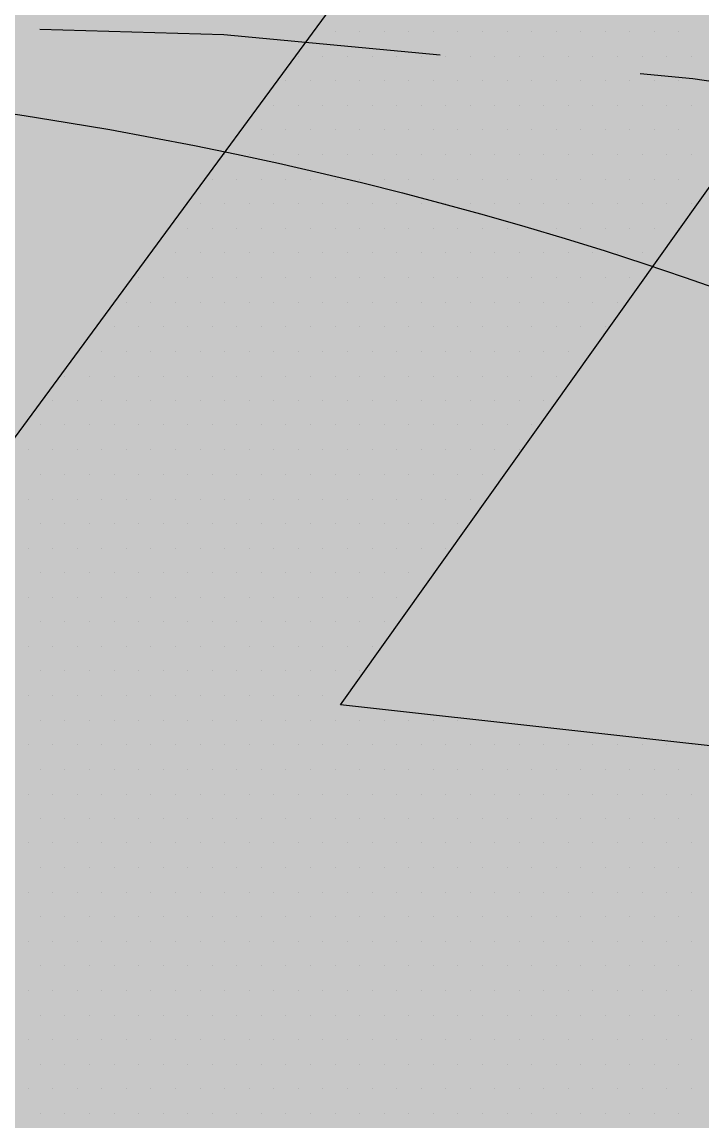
# Paper-space layout 'Layout1' of a CAD drawing. Extents: x -43 to 2298, y -18 to 768.
# Drawn here: x 144.997 to 146.521, y 267.128 to 269.588 of the extents above; entities that cross this region are included whole.
import ezdxf

# ---------------------------------------------------------------- set-up
doc = ezdxf.new("R2010")
doc.units = 0
doc.header["$LTSCALE"] = 2
doc.linetypes.add('CACHEX2', pattern=[0.75, 0.5, -0.25])
doc.layers.add('CARTOUCHE', color=7, linetype='Continuous')
doc.layers.add('LOGO', color=7, linetype='Continuous')

# ---------------------------------------------------------------- blocks, each defined once
blk = doc.blocks.new('A$C715108E3')
at = {"layer": 'LOGO', "color": 131}
for p, q in [((-0.5622, -0.7635), (-0.5622, -0.7635)), ((-0.4796, -0.7635), (-0.4796, -0.7635)), ((-0.3883, -0.7635), (-0.3883, -0.7635)), ((-0.2963, -0.7635), (-0.2963, -0.7635)), ((-0.2043, -0.7635), (-0.2043, -0.7635)), ((-0.1124, -0.7635), (-0.1124, -0.7635)), ((-0.021, -0.7635), (-0.021, -0.7635)), ((0.0708, -0.7635), (0.0708, -0.7635)), ((0.1627, -0.7635), (0.1627, -0.7635)), ((0.2541, -0.7635), (0.2541, -0.7635)), ((0.346, -0.7635), (0.346, -0.7635)), ((0.438, -0.7635), (0.438, -0.7635)), ((0.5293, -0.7635), (0.5293, -0.7635)), ((0.6213, -0.7635), (0.6213, -0.7635)), ((0.7131, -0.7635), (0.7131, -0.7635)), ((0.8044, -0.7635), (0.8044, -0.7635)), ((-0.6293, -0.855), (-0.6293, -0.855)), ((-0.6172, -0.855), (-0.6172, -0.855)), ((-0.5255, -0.855), (-0.5255, -0.855)), ((-0.4339, -0.855), (-0.4339, -0.855)), ((-0.3418, -0.855), (-0.3418, -0.855)), ((-0.2508, -0.855), (-0.2508, -0.855)), ((-0.1587, -0.855), (-0.1587, -0.855)), ((-0.0667, -0.855), (-0.0667, -0.855)), ((0.0251, -0.855), (0.0251, -0.855)), ((0.1166, -0.855), (0.1166, -0.855)), ((0.2084, -0.855), (0.2084, -0.855)), ((0.3002, -0.855), (0.3002, -0.855)), ((0.3915, -0.855), (0.3915, -0.855)), ((0.4835, -0.855), (0.4835, -0.855)), ((0.5755, -0.855), (0.5755, -0.855)), ((0.6668, -0.855), (0.6668, -0.855)), ((0.7588, -0.855), (0.7588, -0.855)), ((0.8509, -0.855), (0.8509, -0.855)), ((-0.697, -0.9472), (-0.697, -0.9472)), ((-0.6634, -0.9472), (-0.6634, -0.9472)), ((-0.5712, -0.9472), (-0.5712, -0.9472)), ((-0.4796, -0.9472), (-0.4796, -0.9472)), ((-0.3883, -0.9472), (-0.3883, -0.9472)), ((-0.2963, -0.9472), (-0.2963, -0.9472)), ((-0.2043, -0.9472), (-0.2043, -0.9472)), ((-0.1124, -0.9472), (-0.1124, -0.9472)), ((-0.021, -0.9472), (-0.021, -0.9472)), ((0.0708, -0.9472), (0.0708, -0.9472)), ((0.1627, -0.9472), (0.1627, -0.9472)), ((0.2541, -0.9472), (0.2541, -0.9472)), ((0.346, -0.9472), (0.346, -0.9472)), ((0.438, -0.9472), (0.438, -0.9472)), ((0.5293, -0.9472), (0.5293, -0.9472)), ((0.6213, -0.9472), (0.6213, -0.9472)), ((0.7131, -0.9472), (0.7131, -0.9472)), ((0.8044, -0.9472), (0.8044, -0.9472)), ((-0.765, -1.0386), (-0.765, -1.0386)), ((-0.7088, -1.0386), (-0.7088, -1.0386)), ((-0.6172, -1.0386), (-0.6172, -1.0386)), ((-0.5255, -1.0386), (-0.5255, -1.0386)), ((-0.4339, -1.0386), (-0.4339, -1.0386)), ((-0.3418, -1.0386), (-0.3418, -1.0386)), ((-0.2508, -1.0386), (-0.2508, -1.0386)), ((-0.1587, -1.0386), (-0.1587, -1.0386)), ((-0.0667, -1.0386), (-0.0667, -1.0386)), ((0.0251, -1.0386), (0.0251, -1.0386)), ((0.1166, -1.0386), (0.1166, -1.0386)), ((0.2084, -1.0386), (0.2084, -1.0386)), ((0.3002, -1.0386), (0.3002, -1.0386)), ((0.3915, -1.0386), (0.3915, -1.0386)), ((0.4835, -1.0386), (0.4835, -1.0386)), ((0.5755, -1.0386), (0.5755, -1.0386)), ((0.6668, -1.0386), (0.6668, -1.0386)), ((0.7588, -1.0386), (0.7588, -1.0386)), ((0.8509, -1.0386), (0.8509, -1.0386)), ((-0.8323, -1.1301), (-0.8323, -1.1301)), ((-0.7549, -1.1301), (-0.7549, -1.1301)), ((-0.6634, -1.1301), (-0.6634, -1.1301)), ((-0.5712, -1.1301), (-0.5712, -1.1301)), ((-0.4796, -1.1301), (-0.4796, -1.1301)), ((-0.3883, -1.1301), (-0.3883, -1.1301)), ((-0.2963, -1.1301), (-0.2963, -1.1301)), ((-0.2043, -1.1301), (-0.2043, -1.1301)), ((-0.1124, -1.1301), (-0.1124, -1.1301)), ((-0.021, -1.1301), (-0.021, -1.1301)), ((0.0708, -1.1301), (0.0708, -1.1301)), ((0.1627, -1.1301), (0.1627, -1.1301)), ((0.2541, -1.1301), (0.2541, -1.1301)), ((0.346, -1.1301), (0.346, -1.1301)), ((0.438, -1.1301), (0.438, -1.1301)), ((0.5293, -1.1301), (0.5293, -1.1301)), ((0.6213, -1.1301), (0.6213, -1.1301)), ((0.7131, -1.1301), (0.7131, -1.1301)), ((0.8044, -1.1301), (0.8044, -1.1301)), ((-0.9, -1.2223), (-0.9, -1.2223)), ((-0.8921, -1.2223), (-0.8921, -1.2223)), ((-0.8008, -1.2223), (-0.8008, -1.2223)), ((-0.7088, -1.2223), (-0.7088, -1.2223)), ((-0.6172, -1.2223), (-0.6172, -1.2223)), ((-0.5255, -1.2223), (-0.5255, -1.2223)), ((-0.4339, -1.2223), (-0.4339, -1.2223)), ((-0.3418, -1.2223), (-0.3418, -1.2223)), ((-0.2508, -1.2223), (-0.2508, -1.2223)), ((-0.1587, -1.2223), (-0.1587, -1.2223)), ((-0.0667, -1.2223), (-0.0667, -1.2223)), ((0.0251, -1.2223), (0.0251, -1.2223)), ((0.1166, -1.2223), (0.1166, -1.2223)), ((0.2084, -1.2223), (0.2084, -1.2223)), ((0.3002, -1.2223), (0.3002, -1.2223)), ((0.3915, -1.2223), (0.3915, -1.2223)), ((0.4835, -1.2223), (0.4835, -1.2223)), ((0.5755, -1.2223), (0.5755, -1.2223)), ((0.6668, -1.2223), (0.6668, -1.2223)), ((0.7588, -1.2223), (0.7588, -1.2223)), ((0.8509, -1.2223), (0.8509, -1.2223)), ((-0.9672, -1.3138), (-0.9672, -1.3138)), ((-0.9386, -1.3138), (-0.9386, -1.3138)), ((-0.8465, -1.3138), (-0.8465, -1.3138)), ((-0.7549, -1.3138), (-0.7549, -1.3138)), ((-0.6634, -1.3138), (-0.6634, -1.3138)), ((-0.5712, -1.3138), (-0.5712, -1.3138)), ((-0.4796, -1.3138), (-0.4796, -1.3138)), ((-0.3883, -1.3138), (-0.3883, -1.3138)), ((-0.2963, -1.3138), (-0.2963, -1.3138)), ((-0.2043, -1.3138), (-0.2043, -1.3138)), ((-0.1124, -1.3138), (-0.1124, -1.3138)), ((-0.021, -1.3138), (-0.021, -1.3138)), ((0.0708, -1.3138), (0.0708, -1.3138)), ((0.1627, -1.3138), (0.1627, -1.3138)), ((0.2541, -1.3138), (0.2541, -1.3138)), ((0.346, -1.3138), (0.346, -1.3138)), ((0.438, -1.3138), (0.438, -1.3138)), ((0.5293, -1.3138), (0.5293, -1.3138)), ((0.6213, -1.3138), (0.6213, -1.3138)), ((0.7131, -1.3138), (0.7131, -1.3138)), ((0.8044, -1.3138), (0.8044, -1.3138)), ((-1.0353, -1.4052), (-1.0353, -1.4052)), ((-0.9841, -1.4052), (-0.9841, -1.4052)), ((-0.8921, -1.4052), (-0.8921, -1.4052)), ((-0.8008, -1.4052), (-0.8008, -1.4052)), ((-0.7088, -1.4052), (-0.7088, -1.4052)), ((-0.6172, -1.4052), (-0.6172, -1.4052)), ((-0.5255, -1.4052), (-0.5255, -1.4052)), ((-0.4339, -1.4052), (-0.4339, -1.4052)), ((-0.3418, -1.4052), (-0.3418, -1.4052)), ((-0.2508, -1.4052), (-0.2508, -1.4052)), ((-0.1587, -1.4052), (-0.1587, -1.4052)), ((-0.0667, -1.4052), (-0.0667, -1.4052)), ((0.0251, -1.4052), (0.0251, -1.4052)), ((0.1166, -1.4052), (0.1166, -1.4052)), ((0.2084, -1.4052), (0.2084, -1.4052)), ((0.3002, -1.4052), (0.3002, -1.4052)), ((0.3915, -1.4052), (0.3915, -1.4052)), ((0.4835, -1.4052), (0.4835, -1.4052)), ((0.5755, -1.4052), (0.5755, -1.4052)), ((0.6668, -1.4052), (0.6668, -1.4052)), ((0.7588, -1.4052), (0.7588, -1.4052)), ((0.8509, -1.4052), (0.8509, -1.4052)), ((-1.1027, -1.4974), (-1.1027, -1.4974)), ((-1.0296, -1.4974), (-1.0296, -1.4974)), ((-0.9386, -1.4974), (-0.9386, -1.4974)), ((-0.8465, -1.4974), (-0.8465, -1.4974)), ((-0.7549, -1.4974), (-0.7549, -1.4974)), ((-0.6634, -1.4974), (-0.6634, -1.4974)), ((-0.5712, -1.4974), (-0.5712, -1.4974)), ((-0.4796, -1.4974), (-0.4796, -1.4974)), ((-0.3883, -1.4974), (-0.3883, -1.4974)), ((-0.2963, -1.4974), (-0.2963, -1.4974)), ((-0.2043, -1.4974), (-0.2043, -1.4974)), ((-0.1124, -1.4974), (-0.1124, -1.4974)), ((-0.021, -1.4974), (-0.021, -1.4974)), ((0.0708, -1.4974), (0.0708, -1.4974)), ((0.1627, -1.4974), (0.1627, -1.4974)), ((0.2541, -1.4974), (0.2541, -1.4974)), ((0.346, -1.4974), (0.346, -1.4974)), ((0.438, -1.4974), (0.438, -1.4974)), ((0.5293, -1.4974), (0.5293, -1.4974)), ((0.6213, -1.4974), (0.6213, -1.4974)), ((0.7131, -1.4974), (0.7131, -1.4974)), ((0.8044, -1.4974), (0.8044, -1.4974)), ((-1.1702, -1.5889), (-1.1702, -1.5889)), ((-1.1674, -1.5889), (-1.1674, -1.5889)), ((-1.0761, -1.5889), (-1.0761, -1.5889)), ((-0.9841, -1.5889), (-0.9841, -1.5889)), ((-0.8921, -1.5889), (-0.8921, -1.5889)), ((-0.8008, -1.5889), (-0.8008, -1.5889)), ((-0.7088, -1.5889), (-0.7088, -1.5889)), ((-0.6172, -1.5889), (-0.6172, -1.5889)), ((-0.5255, -1.5889), (-0.5255, -1.5889)), ((-0.4339, -1.5889), (-0.4339, -1.5889)), ((-0.3418, -1.5889), (-0.3418, -1.5889)), ((-0.2508, -1.5889), (-0.2508, -1.5889)), ((-0.1587, -1.5889), (-0.1587, -1.5889)), ((-0.0667, -1.5889), (-0.0667, -1.5889)), ((0.0251, -1.5889), (0.0251, -1.5889)), ((0.1166, -1.5889), (0.1166, -1.5889)), ((0.2084, -1.5889), (0.2084, -1.5889)), ((0.3002, -1.5889), (0.3002, -1.5889)), ((0.3915, -1.5889), (0.3915, -1.5889)), ((0.4835, -1.5889), (0.4835, -1.5889)), ((0.5755, -1.5889), (0.5755, -1.5889)), ((0.6668, -1.5889), (0.6668, -1.5889)), ((-1.2377, -1.6803), (-1.2377, -1.6803)), ((-1.2137, -1.6803), (-1.2137, -1.6803)), ((-1.1217, -1.6803), (-1.1217, -1.6803)), ((-1.0296, -1.6803), (-1.0296, -1.6803)), ((-0.9386, -1.6803), (-0.9386, -1.6803)), ((-0.8465, -1.6803), (-0.8465, -1.6803)), ((-0.7549, -1.6803), (-0.7549, -1.6803)), ((-0.6634, -1.6803), (-0.6634, -1.6803)), ((-0.5712, -1.6803), (-0.5712, -1.6803)), ((-0.4796, -1.6803), (-0.4796, -1.6803)), ((-0.3883, -1.6803), (-0.3883, -1.6803)), ((-0.2963, -1.6803), (-0.2963, -1.6803)), ((-0.2043, -1.6803), (-0.2043, -1.6803)), ((-0.1124, -1.6803), (-0.1124, -1.6803)), ((-0.021, -1.6803), (-0.021, -1.6803)), ((0.0708, -1.6803), (0.0708, -1.6803)), ((0.1627, -1.6803), (0.1627, -1.6803)), ((0.2541, -1.6803), (0.2541, -1.6803)), ((0.346, -1.6803), (0.346, -1.6803)), ((0.438, -1.6803), (0.438, -1.6803)), ((0.5293, -1.6803), (0.5293, -1.6803)), ((0.6213, -1.6803), (0.6213, -1.6803)), ((-1.3055, -1.7729), (-1.3055, -1.7729)), ((-1.2594, -1.7729), (-1.2594, -1.7729)), ((-1.1674, -1.7729), (-1.1674, -1.7729)), ((-1.0761, -1.7729), (-1.0761, -1.7729)), ((-0.9841, -1.7729), (-0.9841, -1.7729)), ((-0.8921, -1.7729), (-0.8921, -1.7729)), ((-0.8008, -1.7729), (-0.8008, -1.7729)), ((-0.7088, -1.7729), (-0.7088, -1.7729)), ((-0.6172, -1.7729), (-0.6172, -1.7729)), ((-0.5255, -1.7729), (-0.5255, -1.7729)), ((-0.4339, -1.7729), (-0.4339, -1.7729)), ((-0.3418, -1.7729), (-0.3418, -1.7729)), ((-0.2508, -1.7729), (-0.2508, -1.7729)), ((-0.1587, -1.7729), (-0.1587, -1.7729)), ((-0.0667, -1.7729), (-0.0667, -1.7729)), ((0.0251, -1.7729), (0.0251, -1.7729)), ((0.1166, -1.7729), (0.1166, -1.7729)), ((0.2084, -1.7729), (0.2084, -1.7729)), ((0.3002, -1.7729), (0.3002, -1.7729)), ((0.3915, -1.7729), (0.3915, -1.7729)), ((0.4835, -1.7729), (0.4835, -1.7729)), ((0.5755, -1.7729), (0.5755, -1.7729)), ((-1.373, -1.864), (-1.373, -1.864)), ((-1.305, -1.864), (-1.305, -1.864)), ((-1.2137, -1.864), (-1.2137, -1.864)), ((-1.1217, -1.864), (-1.1217, -1.864)), ((-1.0296, -1.864), (-1.0296, -1.864)), ((-0.9386, -1.864), (-0.9386, -1.864)), ((-0.8465, -1.864), (-0.8465, -1.864)), ((-0.7549, -1.864), (-0.7549, -1.864)), ((-0.6634, -1.864), (-0.6634, -1.864)), ((-0.5712, -1.864), (-0.5712, -1.864)), ((-0.4796, -1.864), (-0.4796, -1.864)), ((-0.3883, -1.864), (-0.3883, -1.864)), ((-0.2963, -1.864), (-0.2963, -1.864)), ((-0.2043, -1.864), (-0.2043, -1.864)), ((-0.1124, -1.864), (-0.1124, -1.864)), ((-0.021, -1.864), (-0.021, -1.864)), ((0.0708, -1.864), (0.0708, -1.864)), ((0.1627, -1.864), (0.1627, -1.864)), ((0.2541, -1.864), (0.2541, -1.864)), ((0.346, -1.864), (0.346, -1.864)), ((0.438, -1.864), (0.438, -1.864)), ((0.5293, -1.864), (0.5293, -1.864)), ((-1.4405, -1.9557), (-1.4405, -1.9557)), ((-1.3512, -1.9557), (-1.3512, -1.9557)), ((-1.2594, -1.9557), (-1.2594, -1.9557)), ((-1.1674, -1.9557), (-1.1674, -1.9557)), ((-1.0761, -1.9557), (-1.0761, -1.9557)), ((-0.9841, -1.9557), (-0.9841, -1.9557)), ((-0.8921, -1.9557), (-0.8921, -1.9557)), ((-0.8008, -1.9557), (-0.8008, -1.9557)), ((-0.7088, -1.9557), (-0.7088, -1.9557)), ((-0.6172, -1.9557), (-0.6172, -1.9557)), ((-0.5255, -1.9557), (-0.5255, -1.9557)), ((-0.4339, -1.9557), (-0.4339, -1.9557)), ((-0.3418, -1.9557), (-0.3418, -1.9557)), ((-0.2508, -1.9557), (-0.2508, -1.9557)), ((-0.1587, -1.9557), (-0.1587, -1.9557)), ((-0.0667, -1.9557), (-0.0667, -1.9557)), ((0.0251, -1.9557), (0.0251, -1.9557)), ((0.1166, -1.9557), (0.1166, -1.9557)), ((0.2084, -1.9557), (0.2084, -1.9557)), ((0.3002, -1.9557), (0.3002, -1.9557)), ((0.3915, -1.9557), (0.3915, -1.9557)), ((-1.5083, -2.0481), (-1.5083, -2.0481)), ((-1.4888, -2.0481), (-1.4888, -2.0481)), ((-1.397, -2.0481), (-1.397, -2.0481)), ((-1.305, -2.0481), (-1.305, -2.0481)), ((-1.2137, -2.0481), (-1.2137, -2.0481)), ((-1.1217, -2.0481), (-1.1217, -2.0481)), ((-1.0296, -2.0481), (-1.0296, -2.0481)), ((-0.9386, -2.0481), (-0.9386, -2.0481)), ((-0.8465, -2.0481), (-0.8465, -2.0481)), ((-0.7549, -2.0481), (-0.7549, -2.0481)), ((-0.6634, -2.0481), (-0.6634, -2.0481)), ((-0.5712, -2.0481), (-0.5712, -2.0481)), ((-0.4796, -2.0481), (-0.4796, -2.0481)), ((-0.3883, -2.0481), (-0.3883, -2.0481)), ((-0.2963, -2.0481), (-0.2963, -2.0481)), ((-0.2043, -2.0481), (-0.2043, -2.0481)), ((-0.1124, -2.0481), (-0.1124, -2.0481)), ((-0.021, -2.0481), (-0.021, -2.0481)), ((0.0708, -2.0481), (0.0708, -2.0481)), ((0.1627, -2.0481), (0.1627, -2.0481)), ((0.2541, -2.0481), (0.2541, -2.0481)), ((0.346, -2.0481), (0.346, -2.0481)), ((-1.576, -2.1393), (-1.576, -2.1393)), ((-1.5345, -2.1393), (-1.5345, -2.1393)), ((-1.4427, -2.1393), (-1.4427, -2.1393)), ((-1.3512, -2.1393), (-1.3512, -2.1393)), ((-1.2594, -2.1393), (-1.2594, -2.1393)), ((-1.1674, -2.1393), (-1.1674, -2.1393)), ((-1.0761, -2.1393), (-1.0761, -2.1393)), ((-0.9841, -2.1393), (-0.9841, -2.1393)), ((-0.8921, -2.1393), (-0.8921, -2.1393)), ((-0.8008, -2.1393), (-0.8008, -2.1393)), ((-0.7088, -2.1393), (-0.7088, -2.1393)), ((-0.6172, -2.1393), (-0.6172, -2.1393)), ((-0.5255, -2.1393), (-0.5255, -2.1393)), ((-0.4339, -2.1393), (-0.4339, -2.1393)), ((-0.3418, -2.1393), (-0.3418, -2.1393)), ((-0.2508, -2.1393), (-0.2508, -2.1393)), ((-0.1587, -2.1393), (-0.1587, -2.1393)), ((-0.0667, -2.1393), (-0.0667, -2.1393)), ((0.0251, -2.1393), (0.0251, -2.1393)), ((0.1166, -2.1393), (0.1166, -2.1393)), ((0.2084, -2.1393), (0.2084, -2.1393)), ((0.3002, -2.1393), (0.3002, -2.1393)), ((-1.6432, -2.2308), (-1.6432, -2.2308)), ((-1.5806, -2.2308), (-1.5806, -2.2308)), ((-1.4888, -2.2308), (-1.4888, -2.2308)), ((-1.397, -2.2308), (-1.397, -2.2308)), ((-1.305, -2.2308), (-1.305, -2.2308)), ((-1.2137, -2.2308), (-1.2137, -2.2308)), ((-1.1217, -2.2308), (-1.1217, -2.2308)), ((-1.0296, -2.2308), (-1.0296, -2.2308)), ((-0.9386, -2.2308), (-0.9386, -2.2308)), ((-0.8465, -2.2308), (-0.8465, -2.2308)), ((-0.7549, -2.2308), (-0.7549, -2.2308)), ((-0.6634, -2.2308), (-0.6634, -2.2308)), ((-0.5712, -2.2308), (-0.5712, -2.2308)), ((-0.4796, -2.2308), (-0.4796, -2.2308)), ((-0.3883, -2.2308), (-0.3883, -2.2308)), ((-0.2963, -2.2308), (-0.2963, -2.2308)), ((-0.2043, -2.2308), (-0.2043, -2.2308)), ((-0.1124, -2.2308), (-0.1124, -2.2308)), ((-0.021, -2.2308), (-0.021, -2.2308)), ((0.0708, -2.2308), (0.0708, -2.2308)), ((0.1627, -2.2308), (0.1627, -2.2308)), ((0.2541, -2.2308), (0.2541, -2.2308)), ((-1.6264, -2.3232), (-1.6264, -2.3232)), ((-1.5345, -2.3232), (-1.5345, -2.3232)), ((-1.4427, -2.3232), (-1.4427, -2.3232)), ((-1.3512, -2.3232), (-1.3512, -2.3232)), ((-1.2594, -2.3232), (-1.2594, -2.3232)), ((-1.1674, -2.3232), (-1.1674, -2.3232)), ((-1.0761, -2.3232), (-1.0761, -2.3232)), ((-0.9841, -2.3232), (-0.9841, -2.3232)), ((-0.8921, -2.3232), (-0.8921, -2.3232)), ((-0.8008, -2.3232), (-0.8008, -2.3232)), ((-0.7088, -2.3232), (-0.7088, -2.3232)), ((-0.6172, -2.3232), (-0.6172, -2.3232)), ((-0.5255, -2.3232), (-0.5255, -2.3232)), ((-0.4339, -2.3232), (-0.4339, -2.3232)), ((-0.3418, -2.3232), (-0.3418, -2.3232)), ((-0.2508, -2.3232), (-0.2508, -2.3232)), ((-0.1587, -2.3232), (-0.1587, -2.3232)), ((-0.0667, -2.3232), (-0.0667, -2.3232)), ((0.0251, -2.3232), (0.0251, -2.3232)), ((0.1166, -2.3232), (0.1166, -2.3232)), ((0.2084, -2.3232), (0.2084, -2.3232)), ((-1.5806, -2.4144), (-1.5806, -2.4144)), ((-1.4888, -2.4144), (-1.4888, -2.4144)), ((-1.397, -2.4144), (-1.397, -2.4144)), ((-1.305, -2.4144), (-1.305, -2.4144)), ((-1.2137, -2.4144), (-1.2137, -2.4144)), ((-1.1217, -2.4144), (-1.1217, -2.4144)), ((-1.0296, -2.4144), (-1.0296, -2.4144)), ((-0.9386, -2.4144), (-0.9386, -2.4144)), ((-0.8465, -2.4144), (-0.8465, -2.4144)), ((-0.7549, -2.4144), (-0.7549, -2.4144)), ((-0.6634, -2.4144), (-0.6634, -2.4144)), ((-0.5712, -2.4144), (-0.5712, -2.4144)), ((-0.4796, -2.4144), (-0.4796, -2.4144)), ((-0.3883, -2.4144), (-0.3883, -2.4144)), ((-0.2963, -2.4144), (-0.2963, -2.4144)), ((-0.2043, -2.4144), (-0.2043, -2.4144)), ((-0.1124, -2.4144), (-0.1124, -2.4144)), ((-0.021, -2.4144), (-0.021, -2.4144)), ((0.0708, -2.4144), (0.0708, -2.4144)), ((-1.6264, -2.507), (-1.6264, -2.507)), ((-1.5345, -2.507), (-1.5345, -2.507)), ((-1.4427, -2.507), (-1.4427, -2.507)), ((-1.3512, -2.507), (-1.3512, -2.507)), ((-1.2594, -2.507), (-1.2594, -2.507)), ((-1.1674, -2.507), (-1.1674, -2.507)), ((-1.0761, -2.507), (-1.0761, -2.507)), ((-0.9841, -2.507), (-0.9841, -2.507)), ((-0.8921, -2.507), (-0.8921, -2.507)), ((-0.8008, -2.507), (-0.8008, -2.507)), ((-0.7088, -2.507), (-0.7088, -2.507)), ((-0.6172, -2.507), (-0.6172, -2.507)), ((-0.5255, -2.507), (-0.5255, -2.507)), ((-0.4339, -2.507), (-0.4339, -2.507)), ((-0.3418, -2.507), (-0.3418, -2.507)), ((-0.2508, -2.507), (-0.2508, -2.507)), ((-0.1587, -2.507), (-0.1587, -2.507)), ((-0.0667, -2.507), (-0.0667, -2.507)), ((0.0251, -2.507), (0.0251, -2.507)), ((-1.5806, -2.5983), (-1.5806, -2.5983)), ((-1.4888, -2.5983), (-1.4888, -2.5983)), ((-1.397, -2.5983), (-1.397, -2.5983)), ((-1.305, -2.5983), (-1.305, -2.5983)), ((-1.2137, -2.5983), (-1.2137, -2.5983)), ((-1.1217, -2.5983), (-1.1217, -2.5983)), ((-1.0296, -2.5983), (-1.0296, -2.5983)), ((-0.9386, -2.5983), (-0.9386, -2.5983)), ((-0.8465, -2.5983), (-0.8465, -2.5983)), ((-0.7549, -2.5983), (-0.7549, -2.5983)), ((-0.6634, -2.5983), (-0.6634, -2.5983)), ((-0.5712, -2.5983), (-0.5712, -2.5983)), ((-0.4796, -2.5983), (-0.4796, -2.5983)), ((-0.3883, -2.5983), (-0.3883, -2.5983)), ((-0.2963, -2.5983), (-0.2963, -2.5983)), ((-0.2043, -2.5983), (-0.2043, -2.5983)), ((-0.1124, -2.5983), (-0.1124, -2.5983)), ((-0.021, -2.5983), (-0.021, -2.5983)), ((-1.6264, -2.6898), (-1.6264, -2.6898)), ((-1.5345, -2.6898), (-1.5345, -2.6898)), ((-1.4427, -2.6898), (-1.4427, -2.6898)), ((-1.3512, -2.6898), (-1.3512, -2.6898)), ((-1.2594, -2.6898), (-1.2594, -2.6898)), ((-1.1674, -2.6898), (-1.1674, -2.6898)), ((-1.0761, -2.6898), (-1.0761, -2.6898)), ((-0.9841, -2.6898), (-0.9841, -2.6898)), ((-0.8921, -2.6898), (-0.8921, -2.6898)), ((-0.8008, -2.6898), (-0.8008, -2.6898)), ((-0.7088, -2.6898), (-0.7088, -2.6898)), ((-0.6172, -2.6898), (-0.6172, -2.6898)), ((-0.5255, -2.6898), (-0.5255, -2.6898)), ((-0.4339, -2.6898), (-0.4339, -2.6898)), ((-0.3418, -2.6898), (-0.3418, -2.6898)), ((-0.2508, -2.6898), (-0.2508, -2.6898)), ((-0.1587, -2.6898), (-0.1587, -2.6898)), ((-0.0667, -2.6898), (-0.0667, -2.6898)), ((-1.5806, -2.782), (-1.5806, -2.782)), ((-1.4888, -2.782), (-1.4888, -2.782)), ((-1.397, -2.782), (-1.397, -2.782)), ((-1.305, -2.782), (-1.305, -2.782)), ((-1.2137, -2.782), (-1.2137, -2.782)), ((-1.1217, -2.782), (-1.1217, -2.782)), ((-1.0296, -2.782), (-1.0296, -2.782)), ((-0.9386, -2.782), (-0.9386, -2.782)), ((-0.8465, -2.782), (-0.8465, -2.782)), ((-0.7549, -2.782), (-0.7549, -2.782)), ((-0.6634, -2.782), (-0.6634, -2.782)), ((-0.5712, -2.782), (-0.5712, -2.782)), ((-0.4796, -2.782), (-0.4796, -2.782)), ((-0.3883, -2.782), (-0.3883, -2.782)), ((-0.2963, -2.782), (-0.2963, -2.782)), ((-0.2043, -2.782), (-0.2043, -2.782)), ((-0.1124, -2.782), (-0.1124, -2.782)), ((-1.6264, -2.8734), (-1.6264, -2.8734)), ((-1.5345, -2.8734), (-1.5345, -2.8734)), ((-1.4427, -2.8734), (-1.4427, -2.8734)), ((-1.3512, -2.8734), (-1.3512, -2.8734)), ((-1.2594, -2.8734), (-1.2594, -2.8734)), ((-1.1674, -2.8734), (-1.1674, -2.8734)), ((-1.0761, -2.8734), (-1.0761, -2.8734)), ((-0.9841, -2.8734), (-0.9841, -2.8734)), ((-0.8921, -2.8734), (-0.8921, -2.8734)), ((-0.8008, -2.8734), (-0.8008, -2.8734)), ((-0.7088, -2.8734), (-0.7088, -2.8734)), ((-0.6172, -2.8734), (-0.6172, -2.8734)), ((-0.5255, -2.8734), (-0.5255, -2.8734)), ((-0.4339, -2.8734), (-0.4339, -2.8734)), ((-0.3418, -2.8734), (-0.3418, -2.8734)), ((-0.2508, -2.8734), (-0.2508, -2.8734)), ((-1.5806, -2.9649), (-1.5806, -2.9649)), ((-1.4888, -2.9649), (-1.4888, -2.9649)), ((-1.397, -2.9649), (-1.397, -2.9649)), ((-1.305, -2.9649), (-1.305, -2.9649)), ((-1.2137, -2.9649), (-1.2137, -2.9649)), ((-1.1217, -2.9649), (-1.1217, -2.9649)), ((-1.0296, -2.9649), (-1.0296, -2.9649)), ((-0.9386, -2.9649), (-0.9386, -2.9649)), ((-0.8465, -2.9649), (-0.8465, -2.9649)), ((-0.7549, -2.9649), (-0.7549, -2.9649)), ((-0.6634, -2.9649), (-0.6634, -2.9649)), ((-0.5712, -2.9649), (-0.5712, -2.9649)), ((-0.4796, -2.9649), (-0.4796, -2.9649)), ((-0.3883, -2.9649), (-0.3883, -2.9649)), ((-0.2963, -2.9649), (-0.2963, -2.9649)), ((-1.6264, -3.0571), (-1.6264, -3.0571)), ((-1.5345, -3.0571), (-1.5345, -3.0571)), ((-1.4427, -3.0571), (-1.4427, -3.0571)), ((-1.3512, -3.0571), (-1.3512, -3.0571)), ((-1.2594, -3.0571), (-1.2594, -3.0571)), ((-1.1674, -3.0571), (-1.1674, -3.0571)), ((-1.0761, -3.0571), (-1.0761, -3.0571)), ((-0.9841, -3.0571), (-0.9841, -3.0571)), ((-0.8921, -3.0571), (-0.8921, -3.0571)), ((-0.8008, -3.0571), (-0.8008, -3.0571)), ((-0.7088, -3.0571), (-0.7088, -3.0571)), ((-0.6172, -3.0571), (-0.6172, -3.0571)), ((-0.5255, -3.0571), (-0.5255, -3.0571)), ((-0.4339, -3.0571), (-0.4339, -3.0571)), ((-0.3418, -3.0571), (-0.3418, -3.0571)), ((-1.5806, -3.1485), (-1.5806, -3.1485)), ((-1.4888, -3.1485), (-1.4888, -3.1485)), ((-1.397, -3.1485), (-1.397, -3.1485)), ((-1.305, -3.1485), (-1.305, -3.1485)), ((-1.2137, -3.1485), (-1.2137, -3.1485)), ((-1.1217, -3.1485), (-1.1217, -3.1485)), ((-1.0296, -3.1485), (-1.0296, -3.1485)), ((-0.9386, -3.1485), (-0.9386, -3.1485)), ((-0.8465, -3.1485), (-0.8465, -3.1485)), ((-0.7549, -3.1485), (-0.7549, -3.1485)), ((-0.6634, -3.1485), (-0.6634, -3.1485)), ((-0.5712, -3.1485), (-0.5712, -3.1485)), ((-0.4796, -3.1485), (-0.4796, -3.1485)), ((-0.3883, -3.1485), (-0.3883, -3.1485)), ((-1.6264, -3.24), (-1.6264, -3.24)), ((-1.5345, -3.24), (-1.5345, -3.24)), ((-1.4427, -3.24), (-1.4427, -3.24)), ((-1.3512, -3.24), (-1.3512, -3.24)), ((-1.2594, -3.24), (-1.2594, -3.24)), ((-1.1674, -3.24), (-1.1674, -3.24)), ((-1.0761, -3.24), (-1.0761, -3.24)), ((-0.9841, -3.24), (-0.9841, -3.24)), ((-0.8921, -3.24), (-0.8921, -3.24)), ((-0.8008, -3.24), (-0.8008, -3.24)), ((-0.7088, -3.24), (-0.7088, -3.24)), ((-0.6172, -3.24), (-0.6172, -3.24)), ((-0.5255, -3.24), (-0.5255, -3.24)), ((-1.5806, -3.3324), (-1.5806, -3.3324)), ((-1.4888, -3.3324), (-1.4888, -3.3324)), ((-1.397, -3.3324), (-1.397, -3.3324)), ((-1.305, -3.3324), (-1.305, -3.3324)), ((-1.2137, -3.3324), (-1.2137, -3.3324)), ((-1.1217, -3.3324), (-1.1217, -3.3324)), ((-1.0296, -3.3324), (-1.0296, -3.3324)), ((-0.9386, -3.3324), (-0.9386, -3.3324)), ((-0.8465, -3.3324), (-0.8465, -3.3324)), ((-0.7549, -3.3324), (-0.7549, -3.3324)), ((-0.6634, -3.3324), (-0.6634, -3.3324)), ((-0.5712, -3.3324), (-0.5712, -3.3324)), ((-0.4796, -3.3324), (-0.4796, -3.3324)), ((-0.3883, -3.3324), (-0.3883, -3.3324)), ((-0.2963, -3.3324), (-0.2963, -3.3324)), ((-0.2043, -3.3324), (-0.2043, -3.3324)), ((-0.1124, -3.3324), (-0.1124, -3.3324)), ((-0.021, -3.3324), (-0.021, -3.3324)), ((-1.6264, -3.4237), (-1.6264, -3.4237)), ((-1.5345, -3.4237), (-1.5345, -3.4237)), ((-1.4427, -3.4237), (-1.4427, -3.4237)), ((-1.3512, -3.4237), (-1.3512, -3.4237)), ((-1.2594, -3.4237), (-1.2594, -3.4237)), ((-1.1674, -3.4237), (-1.1674, -3.4237)), ((-1.0761, -3.4237), (-1.0761, -3.4237)), ((-0.9841, -3.4237), (-0.9841, -3.4237)), ((-0.8921, -3.4237), (-0.8921, -3.4237)), ((-0.8008, -3.4237), (-0.8008, -3.4237)), ((-0.7088, -3.4237), (-0.7088, -3.4237)), ((-0.6172, -3.4237), (-0.6172, -3.4237)), ((-0.5255, -3.4237), (-0.5255, -3.4237)), ((-0.4339, -3.4237), (-0.4339, -3.4237)), ((-0.3418, -3.4237), (-0.3418, -3.4237)), ((-0.2508, -3.4237), (-0.2508, -3.4237)), ((-0.1587, -3.4237), (-0.1587, -3.4237)), ((-0.0667, -3.4237), (-0.0667, -3.4237)), ((0.0251, -3.4237), (0.0251, -3.4237)), ((0.1166, -3.4237), (0.1166, -3.4237)), ((0.2084, -3.4237), (0.2084, -3.4237)), ((0.3002, -3.4237), (0.3002, -3.4237)), ((0.3915, -3.4237), (0.3915, -3.4237)), ((0.4835, -3.4237), (0.4835, -3.4237)), ((0.5755, -3.4237), (0.5755, -3.4237)), ((0.6668, -3.4237), (0.6668, -3.4237)), ((0.7588, -3.4237), (0.7588, -3.4237)), ((0.8509, -3.4237), (0.8509, -3.4237)), ((-1.5806, -3.5153), (-1.5806, -3.5153)), ((-1.4888, -3.5153), (-1.4888, -3.5153)), ((-1.397, -3.5153), (-1.397, -3.5153)), ((-1.305, -3.5153), (-1.305, -3.5153)), ((-1.2137, -3.5153), (-1.2137, -3.5153)), ((-1.1217, -3.5153), (-1.1217, -3.5153)), ((-1.0296, -3.5153), (-1.0296, -3.5153)), ((-0.9386, -3.5153), (-0.9386, -3.5153)), ((-0.8465, -3.5153), (-0.8465, -3.5153)), ((-0.7549, -3.5153), (-0.7549, -3.5153)), ((-0.6634, -3.5153), (-0.6634, -3.5153)), ((-0.5712, -3.5153), (-0.5712, -3.5153)), ((-0.4796, -3.5153), (-0.4796, -3.5153)), ((-0.3883, -3.5153), (-0.3883, -3.5153)), ((-0.2963, -3.5153), (-0.2963, -3.5153)), ((-0.2043, -3.5153), (-0.2043, -3.5153)), ((-0.1124, -3.5153), (-0.1124, -3.5153)), ((-0.021, -3.5153), (-0.021, -3.5153)), ((0.0708, -3.5153), (0.0708, -3.5153)), ((0.1627, -3.5153), (0.1627, -3.5153)), ((0.2541, -3.5153), (0.2541, -3.5153)), ((0.346, -3.5153), (0.346, -3.5153)), ((0.438, -3.5153), (0.438, -3.5153)), ((0.5293, -3.5153), (0.5293, -3.5153)), ((0.6213, -3.5153), (0.6213, -3.5153)), ((0.7131, -3.5153), (0.7131, -3.5153)), ((0.8044, -3.5153), (0.8044, -3.5153)), ((-1.6264, -3.6077), (-1.6264, -3.6077)), ((-1.5345, -3.6077), (-1.5345, -3.6077)), ((-1.4427, -3.6077), (-1.4427, -3.6077)), ((-1.3512, -3.6077), (-1.3512, -3.6077)), ((-1.2594, -3.6077), (-1.2594, -3.6077)), ((-1.1674, -3.6077), (-1.1674, -3.6077)), ((-1.0761, -3.6077), (-1.0761, -3.6077)), ((-0.9841, -3.6077), (-0.9841, -3.6077)), ((-0.8921, -3.6077), (-0.8921, -3.6077)), ((-0.8008, -3.6077), (-0.8008, -3.6077)), ((-0.7088, -3.6077), (-0.7088, -3.6077)), ((-0.6172, -3.6077), (-0.6172, -3.6077)), ((-0.5255, -3.6077), (-0.5255, -3.6077)), ((-0.4339, -3.6077), (-0.4339, -3.6077)), ((-0.3418, -3.6077), (-0.3418, -3.6077)), ((-0.2508, -3.6077), (-0.2508, -3.6077)), ((-0.1587, -3.6077), (-0.1587, -3.6077)), ((-0.0667, -3.6077), (-0.0667, -3.6077)), ((0.0251, -3.6077), (0.0251, -3.6077)), ((0.1166, -3.6077), (0.1166, -3.6077)), ((0.2084, -3.6077), (0.2084, -3.6077)), ((0.3002, -3.6077), (0.3002, -3.6077)), ((0.3915, -3.6077), (0.3915, -3.6077)), ((0.4835, -3.6077), (0.4835, -3.6077)), ((0.5755, -3.6077), (0.5755, -3.6077)), ((0.6668, -3.6077), (0.6668, -3.6077)), ((0.7588, -3.6077), (0.7588, -3.6077)), ((0.8509, -3.6077), (0.8509, -3.6077)), ((-1.5806, -3.699), (-1.5806, -3.699)), ((-1.4888, -3.699), (-1.4888, -3.699)), ((-1.397, -3.699), (-1.397, -3.699)), ((-1.305, -3.699), (-1.305, -3.699)), ((-1.2137, -3.699), (-1.2137, -3.699)), ((-1.1217, -3.699), (-1.1217, -3.699)), ((-1.0296, -3.699), (-1.0296, -3.699)), ((-0.9386, -3.699), (-0.9386, -3.699)), ((-0.8465, -3.699), (-0.8465, -3.699)), ((-0.7549, -3.699), (-0.7549, -3.699)), ((-0.6634, -3.699), (-0.6634, -3.699)), ((-0.5712, -3.699), (-0.5712, -3.699)), ((-0.4796, -3.699), (-0.4796, -3.699)), ((-0.3883, -3.699), (-0.3883, -3.699)), ((-0.2963, -3.699), (-0.2963, -3.699)), ((-0.2043, -3.699), (-0.2043, -3.699)), ((-0.1124, -3.699), (-0.1124, -3.699)), ((-0.021, -3.699), (-0.021, -3.699)), ((0.0708, -3.699), (0.0708, -3.699)), ((0.1627, -3.699), (0.1627, -3.699)), ((0.2541, -3.699), (0.2541, -3.699)), ((0.346, -3.699), (0.346, -3.699)), ((0.438, -3.699), (0.438, -3.699)), ((0.5293, -3.699), (0.5293, -3.699)), ((0.6213, -3.699), (0.6213, -3.699)), ((0.7131, -3.699), (0.7131, -3.699)), ((0.8044, -3.699), (0.8044, -3.699)), ((-1.6264, -3.7904), (-1.6264, -3.7904)), ((-1.5345, -3.7904), (-1.5345, -3.7904)), ((-1.4427, -3.7904), (-1.4427, -3.7904)), ((-1.3512, -3.7904), (-1.3512, -3.7904)), ((-1.2594, -3.7904), (-1.2594, -3.7904)), ((-1.1674, -3.7904), (-1.1674, -3.7904)), ((-1.0761, -3.7904), (-1.0761, -3.7904)), ((-0.9841, -3.7904), (-0.9841, -3.7904)), ((-0.8921, -3.7904), (-0.8921, -3.7904)), ((-0.8008, -3.7904), (-0.8008, -3.7904)), ((-0.7088, -3.7904), (-0.7088, -3.7904)), ((-0.6172, -3.7904), (-0.6172, -3.7904)), ((-0.5255, -3.7904), (-0.5255, -3.7904)), ((-0.4339, -3.7904), (-0.4339, -3.7904)), ((-0.3418, -3.7904), (-0.3418, -3.7904)), ((-0.2508, -3.7904), (-0.2508, -3.7904)), ((-0.1587, -3.7904), (-0.1587, -3.7904)), ((-0.0667, -3.7904), (-0.0667, -3.7904)), ((0.0251, -3.7904), (0.0251, -3.7904)), ((0.1166, -3.7904), (0.1166, -3.7904)), ((0.2084, -3.7904), (0.2084, -3.7904)), ((0.3002, -3.7904), (0.3002, -3.7904)), ((0.3915, -3.7904), (0.3915, -3.7904)), ((0.4835, -3.7904), (0.4835, -3.7904)), ((0.5755, -3.7904), (0.5755, -3.7904)), ((0.6668, -3.7904), (0.6668, -3.7904)), ((0.7588, -3.7904), (0.7588, -3.7904)), ((0.8509, -3.7904), (0.8509, -3.7904)), ((-1.5806, -3.8826), (-1.5806, -3.8826)), ((-1.4888, -3.8826), (-1.4888, -3.8826)), ((-1.397, -3.8826), (-1.397, -3.8826)), ((-1.305, -3.8826), (-1.305, -3.8826)), ((-1.2137, -3.8826), (-1.2137, -3.8826)), ((-1.1217, -3.8826), (-1.1217, -3.8826)), ((-1.0296, -3.8826), (-1.0296, -3.8826)), ((-0.9386, -3.8826), (-0.9386, -3.8826)), ((-0.8465, -3.8826), (-0.8465, -3.8826)), ((-0.7549, -3.8826), (-0.7549, -3.8826)), ((-0.6634, -3.8826), (-0.6634, -3.8826)), ((-0.5712, -3.8826), (-0.5712, -3.8826)), ((-0.4796, -3.8826), (-0.4796, -3.8826)), ((-0.3883, -3.8826), (-0.3883, -3.8826)), ((-0.2963, -3.8826), (-0.2963, -3.8826)), ((-0.2043, -3.8826), (-0.2043, -3.8826)), ((-0.1124, -3.8826), (-0.1124, -3.8826)), ((-0.021, -3.8826), (-0.021, -3.8826)), ((0.0708, -3.8826), (0.0708, -3.8826)), ((0.1627, -3.8826), (0.1627, -3.8826)), ((0.2541, -3.8826), (0.2541, -3.8826)), ((0.346, -3.8826), (0.346, -3.8826)), ((0.438, -3.8826), (0.438, -3.8826)), ((0.5293, -3.8826), (0.5293, -3.8826)), ((0.6213, -3.8826), (0.6213, -3.8826)), ((0.7131, -3.8826), (0.7131, -3.8826)), ((0.8044, -3.8826), (0.8044, -3.8826)), ((-1.6264, -3.9741), (-1.6264, -3.9741)), ((-1.5345, -3.9741), (-1.5345, -3.9741)), ((-1.4427, -3.9741), (-1.4427, -3.9741)), ((-1.3512, -3.9741), (-1.3512, -3.9741)), ((-1.2594, -3.9741), (-1.2594, -3.9741)), ((-1.1674, -3.9741), (-1.1674, -3.9741)), ((-1.0761, -3.9741), (-1.0761, -3.9741)), ((-0.9841, -3.9741), (-0.9841, -3.9741)), ((-0.8921, -3.9741), (-0.8921, -3.9741)), ((-0.8008, -3.9741), (-0.8008, -3.9741)), ((-0.7088, -3.9741), (-0.7088, -3.9741)), ((-0.6172, -3.9741), (-0.6172, -3.9741)), ((-0.5255, -3.9741), (-0.5255, -3.9741)), ((-0.4339, -3.9741), (-0.4339, -3.9741)), ((-0.3418, -3.9741), (-0.3418, -3.9741)), ((-0.2508, -3.9741), (-0.2508, -3.9741)), ((-0.1587, -3.9741), (-0.1587, -3.9741)), ((-0.0667, -3.9741), (-0.0667, -3.9741)), ((0.0251, -3.9741), (0.0251, -3.9741)), ((0.1166, -3.9741), (0.1166, -3.9741)), ((0.2084, -3.9741), (0.2084, -3.9741)), ((0.3002, -3.9741), (0.3002, -3.9741)), ((0.3915, -3.9741), (0.3915, -3.9741)), ((0.4835, -3.9741), (0.4835, -3.9741)), ((0.5755, -3.9741), (0.5755, -3.9741)), ((0.6668, -3.9741), (0.6668, -3.9741)), ((0.7588, -3.9741), (0.7588, -3.9741)), ((0.8509, -3.9741), (0.8509, -3.9741)), ((-1.5806, -4.0654), (-1.5806, -4.0654)), ((-1.4888, -4.0654), (-1.4888, -4.0654)), ((-1.397, -4.0654), (-1.397, -4.0654)), ((-1.305, -4.0654), (-1.305, -4.0654)), ((-1.2137, -4.0654), (-1.2137, -4.0654)), ((-1.1217, -4.0654), (-1.1217, -4.0654)), ((-1.0296, -4.0654), (-1.0296, -4.0654)), ((-0.9386, -4.0654), (-0.9386, -4.0654)), ((-0.8465, -4.0654), (-0.8465, -4.0654)), ((-0.7549, -4.0654), (-0.7549, -4.0654)), ((-0.6634, -4.0654), (-0.6634, -4.0654)), ((-0.5712, -4.0654), (-0.5712, -4.0654)), ((-0.4796, -4.0654), (-0.4796, -4.0654)), ((-0.3883, -4.0654), (-0.3883, -4.0654)), ((-0.2963, -4.0654), (-0.2963, -4.0654)), ((-0.2043, -4.0654), (-0.2043, -4.0654)), ((-0.1124, -4.0654), (-0.1124, -4.0654)), ((-0.021, -4.0654), (-0.021, -4.0654)), ((0.0708, -4.0654), (0.0708, -4.0654)), ((0.1627, -4.0654), (0.1627, -4.0654)), ((0.2541, -4.0654), (0.2541, -4.0654)), ((0.346, -4.0654), (0.346, -4.0654)), ((0.438, -4.0654), (0.438, -4.0654)), ((0.5293, -4.0654), (0.5293, -4.0654)), ((0.6213, -4.0654), (0.6213, -4.0654)), ((0.7131, -4.0654), (0.7131, -4.0654)), ((0.8044, -4.0654), (0.8044, -4.0654)), ((-1.6264, -4.1578), (-1.6264, -4.1578)), ((-1.5345, -4.1578), (-1.5345, -4.1578)), ((-1.4427, -4.1578), (-1.4427, -4.1578)), ((-1.3512, -4.1578), (-1.3512, -4.1578)), ((-1.2594, -4.1578), (-1.2594, -4.1578)), ((-1.1674, -4.1578), (-1.1674, -4.1578)), ((-1.0761, -4.1578), (-1.0761, -4.1578)), ((-0.9841, -4.1578), (-0.9841, -4.1578)), ((-0.8921, -4.1578), (-0.8921, -4.1578)), ((-0.8008, -4.1578), (-0.8008, -4.1578)), ((-0.7088, -4.1578), (-0.7088, -4.1578)), ((-0.6172, -4.1578), (-0.6172, -4.1578)), ((-0.5255, -4.1578), (-0.5255, -4.1578)), ((-0.4339, -4.1578), (-0.4339, -4.1578)), ((-0.3418, -4.1578), (-0.3418, -4.1578)), ((-0.2508, -4.1578), (-0.2508, -4.1578)), ((-0.1587, -4.1578), (-0.1587, -4.1578)), ((-0.0667, -4.1578), (-0.0667, -4.1578)), ((0.0251, -4.1578), (0.0251, -4.1578)), ((0.1166, -4.1578), (0.1166, -4.1578)), ((0.2084, -4.1578), (0.2084, -4.1578)), ((0.3002, -4.1578), (0.3002, -4.1578)), ((0.3915, -4.1578), (0.3915, -4.1578)), ((0.4835, -4.1578), (0.4835, -4.1578)), ((0.5755, -4.1578), (0.5755, -4.1578)), ((0.6668, -4.1578), (0.6668, -4.1578)), ((0.7588, -4.1578), (0.7588, -4.1578)), ((0.8509, -4.1578), (0.8509, -4.1578)), ((-1.5806, -4.2494), (-1.5806, -4.2494)), ((-1.4888, -4.2494), (-1.4888, -4.2494)), ((-1.397, -4.2494), (-1.397, -4.2494)), ((-1.305, -4.2494), (-1.305, -4.2494)), ((-1.2137, -4.2494), (-1.2137, -4.2494)), ((-1.1217, -4.2494), (-1.1217, -4.2494)), ((-1.0296, -4.2494), (-1.0296, -4.2494)), ((-0.9386, -4.2494), (-0.9386, -4.2494)), ((-0.8465, -4.2494), (-0.8465, -4.2494)), ((-0.7549, -4.2494), (-0.7549, -4.2494)), ((-0.6634, -4.2494), (-0.6634, -4.2494)), ((-0.5712, -4.2494), (-0.5712, -4.2494)), ((-0.4796, -4.2494), (-0.4796, -4.2494)), ((-0.3883, -4.2494), (-0.3883, -4.2494)), ((-0.2963, -4.2494), (-0.2963, -4.2494)), ((-0.2043, -4.2494), (-0.2043, -4.2494)), ((-0.1124, -4.2494), (-0.1124, -4.2494)), ((-0.021, -4.2494), (-0.021, -4.2494)), ((0.0708, -4.2494), (0.0708, -4.2494)), ((0.1627, -4.2494), (0.1627, -4.2494)), ((0.2541, -4.2494), (0.2541, -4.2494)), ((0.346, -4.2494), (0.346, -4.2494)), ((0.438, -4.2494), (0.438, -4.2494)), ((0.5293, -4.2494), (0.5293, -4.2494)), ((0.6213, -4.2494), (0.6213, -4.2494)), ((0.7131, -4.2494), (0.7131, -4.2494)), ((0.8044, -4.2494), (0.8044, -4.2494)), ((-1.6264, -4.3407), (-1.6264, -4.3407)), ((-1.5345, -4.3407), (-1.5345, -4.3407)), ((-1.4427, -4.3407), (-1.4427, -4.3407)), ((-1.3512, -4.3407), (-1.3512, -4.3407)), ((-1.2594, -4.3407), (-1.2594, -4.3407)), ((-1.1674, -4.3407), (-1.1674, -4.3407)), ((-1.0761, -4.3407), (-1.0761, -4.3407)), ((-0.9841, -4.3407), (-0.9841, -4.3407)), ((-0.8921, -4.3407), (-0.8921, -4.3407)), ((-0.8008, -4.3407), (-0.8008, -4.3407)), ((-0.7088, -4.3407), (-0.7088, -4.3407)), ((-0.6172, -4.3407), (-0.6172, -4.3407)), ((-0.5255, -4.3407), (-0.5255, -4.3407)), ((-0.4339, -4.3407), (-0.4339, -4.3407)), ((-0.3418, -4.3407), (-0.3418, -4.3407)), ((-0.2508, -4.3407), (-0.2508, -4.3407)), ((-0.1587, -4.3407), (-0.1587, -4.3407)), ((-0.0667, -4.3407), (-0.0667, -4.3407)), ((0.0251, -4.3407), (0.0251, -4.3407)), ((0.1166, -4.3407), (0.1166, -4.3407)), ((0.2084, -4.3407), (0.2084, -4.3407)), ((0.3002, -4.3407), (0.3002, -4.3407)), ((0.3915, -4.3407), (0.3915, -4.3407)), ((0.4835, -4.3407), (0.4835, -4.3407)), ((0.5755, -4.3407), (0.5755, -4.3407)), ((0.6668, -4.3407), (0.6668, -4.3407)), ((0.7588, -4.3407), (0.7588, -4.3407)), ((0.8509, -4.3407), (0.8509, -4.3407)), ((-1.5806, -4.4331), (-1.5806, -4.4331)), ((-1.4888, -4.4331), (-1.4888, -4.4331)), ((-1.397, -4.4331), (-1.397, -4.4331)), ((-1.305, -4.4331), (-1.305, -4.4331)), ((-1.2137, -4.4331), (-1.2137, -4.4331)), ((-1.1217, -4.4331), (-1.1217, -4.4331)), ((-1.0296, -4.4331), (-1.0296, -4.4331)), ((-0.9386, -4.4331), (-0.9386, -4.4331)), ((-0.8465, -4.4331), (-0.8465, -4.4331)), ((-0.7549, -4.4331), (-0.7549, -4.4331)), ((-0.6634, -4.4331), (-0.6634, -4.4331)), ((-0.5712, -4.4331), (-0.5712, -4.4331)), ((-0.4796, -4.4331), (-0.4796, -4.4331)), ((-0.3883, -4.4331), (-0.3883, -4.4331)), ((-0.2963, -4.4331), (-0.2963, -4.4331)), ((-0.2043, -4.4331), (-0.2043, -4.4331)), ((-0.1124, -4.4331), (-0.1124, -4.4331)), ((-0.021, -4.4331), (-0.021, -4.4331)), ((0.0708, -4.4331), (0.0708, -4.4331)), ((0.1627, -4.4331), (0.1627, -4.4331)), ((0.2541, -4.4331), (0.2541, -4.4331)), ((0.346, -4.4331), (0.346, -4.4331)), ((0.438, -4.4331), (0.438, -4.4331)), ((0.5293, -4.4331), (0.5293, -4.4331)), ((0.6213, -4.4331), (0.6213, -4.4331)), ((0.7131, -4.4331), (0.7131, -4.4331)), ((0.8044, -4.4331), (0.8044, -4.4331)), ((-1.6264, -4.5245), (-1.6264, -4.5245)), ((-1.5345, -4.5245), (-1.5345, -4.5245)), ((-1.4427, -4.5245), (-1.4427, -4.5245)), ((-1.3512, -4.5245), (-1.3512, -4.5245)), ((-1.2594, -4.5245), (-1.2594, -4.5245)), ((-1.1674, -4.5245), (-1.1674, -4.5245)), ((-1.0761, -4.5245), (-1.0761, -4.5245)), ((-0.9841, -4.5245), (-0.9841, -4.5245)), ((-0.8921, -4.5245), (-0.8921, -4.5245)), ((-0.8008, -4.5245), (-0.8008, -4.5245)), ((-0.7088, -4.5245), (-0.7088, -4.5245)), ((-0.6172, -4.5245), (-0.6172, -4.5245)), ((-0.5255, -4.5245), (-0.5255, -4.5245)), ((-0.4339, -4.5245), (-0.4339, -4.5245)), ((-0.3418, -4.5245), (-0.3418, -4.5245)), ((-0.2508, -4.5245), (-0.2508, -4.5245)), ((-0.1587, -4.5245), (-0.1587, -4.5245)), ((-0.0667, -4.5245), (-0.0667, -4.5245)), ((0.0251, -4.5245), (0.0251, -4.5245)), ((0.1166, -4.5245), (0.1166, -4.5245)), ((0.2084, -4.5245), (0.2084, -4.5245)), ((0.3002, -4.5245), (0.3002, -4.5245)), ((0.3915, -4.5245), (0.3915, -4.5245)), ((0.4835, -4.5245), (0.4835, -4.5245)), ((0.5755, -4.5245), (0.5755, -4.5245)), ((0.6668, -4.5245), (0.6668, -4.5245)), ((0.7588, -4.5245), (0.7588, -4.5245)), ((0.8509, -4.5245), (0.8509, -4.5245)), ((-1.5806, -4.6156), (-1.5806, -4.6156)), ((-1.4888, -4.6156), (-1.4888, -4.6156)), ((-1.397, -4.6156), (-1.397, -4.6156)), ((-1.305, -4.6156), (-1.305, -4.6156)), ((-1.2137, -4.6156), (-1.2137, -4.6156)), ((-1.1217, -4.6156), (-1.1217, -4.6156)), ((-1.0296, -4.6156), (-1.0296, -4.6156)), ((-0.9386, -4.6156), (-0.9386, -4.6156)), ((-0.8465, -4.6156), (-0.8465, -4.6156)), ((-0.7549, -4.6156), (-0.7549, -4.6156)), ((-0.6634, -4.6156), (-0.6634, -4.6156)), ((-0.5712, -4.6156), (-0.5712, -4.6156)), ((-0.4796, -4.6156), (-0.4796, -4.6156)), ((-0.3883, -4.6156), (-0.3883, -4.6156)), ((-0.2963, -4.6156), (-0.2963, -4.6156)), ((-0.2043, -4.6156), (-0.2043, -4.6156)), ((-0.1124, -4.6156), (-0.1124, -4.6156)), ((-0.021, -4.6156), (-0.021, -4.6156)), ((0.0708, -4.6156), (0.0708, -4.6156)), ((0.1627, -4.6156), (0.1627, -4.6156)), ((0.2541, -4.6156), (0.2541, -4.6156)), ((0.346, -4.6156), (0.346, -4.6156)), ((0.438, -4.6156), (0.438, -4.6156)), ((0.5293, -4.6156), (0.5293, -4.6156)), ((0.6213, -4.6156), (0.6213, -4.6156)), ((0.7131, -4.6156), (0.7131, -4.6156)), ((0.8044, -4.6156), (0.8044, -4.6156)), ((-1.6264, -4.7082), (-1.6264, -4.7082)), ((-1.5345, -4.7082), (-1.5345, -4.7082)), ((-1.4427, -4.7082), (-1.4427, -4.7082)), ((-1.3512, -4.7082), (-1.3512, -4.7082)), ((-1.2594, -4.7082), (-1.2594, -4.7082)), ((-1.1674, -4.7082), (-1.1674, -4.7082)), ((-1.0761, -4.7082), (-1.0761, -4.7082)), ((-0.9841, -4.7082), (-0.9841, -4.7082)), ((-0.8921, -4.7082), (-0.8921, -4.7082)), ((-0.8008, -4.7082), (-0.8008, -4.7082)), ((-0.7088, -4.7082), (-0.7088, -4.7082)), ((-0.6172, -4.7082), (-0.6172, -4.7082)), ((-0.5255, -4.7082), (-0.5255, -4.7082)), ((-0.4339, -4.7082), (-0.4339, -4.7082)), ((-0.3418, -4.7082), (-0.3418, -4.7082)), ((-0.2508, -4.7082), (-0.2508, -4.7082)), ((-0.1587, -4.7082), (-0.1587, -4.7082)), ((-0.0667, -4.7082), (-0.0667, -4.7082)), ((0.0251, -4.7082), (0.0251, -4.7082)), ((0.1166, -4.7082), (0.1166, -4.7082)), ((0.2084, -4.7082), (0.2084, -4.7082)), ((0.3002, -4.7082), (0.3002, -4.7082)), ((0.3915, -4.7082), (0.3915, -4.7082)), ((0.4835, -4.7082), (0.4835, -4.7082)), ((0.5755, -4.7082), (0.5755, -4.7082)), ((0.6668, -4.7082), (0.6668, -4.7082)), ((0.7588, -4.7082), (0.7588, -4.7082)), ((0.8509, -4.7082), (0.8509, -4.7082)), ((-1.5806, -4.7997), (-1.5806, -4.7997)), ((-1.4888, -4.7997), (-1.4888, -4.7997)), ((-1.397, -4.7997), (-1.397, -4.7997)), ((-1.305, -4.7997), (-1.305, -4.7997)), ((-1.2137, -4.7997), (-1.2137, -4.7997)), ((-1.1217, -4.7997), (-1.1217, -4.7997)), ((-1.0296, -4.7997), (-1.0296, -4.7997)), ((-0.9386, -4.7997), (-0.9386, -4.7997)), ((-0.8465, -4.7997), (-0.8465, -4.7997)), ((-0.7549, -4.7997), (-0.7549, -4.7997)), ((-0.6634, -4.7997), (-0.6634, -4.7997)), ((-0.5712, -4.7997), (-0.5712, -4.7997)), ((-0.4796, -4.7997), (-0.4796, -4.7997)), ((-0.3883, -4.7997), (-0.3883, -4.7997)), ((-0.2963, -4.7997), (-0.2963, -4.7997)), ((-0.2043, -4.7997), (-0.2043, -4.7997)), ((-0.1124, -4.7997), (-0.1124, -4.7997)), ((-0.021, -4.7997), (-0.021, -4.7997)), ((0.0708, -4.7997), (0.0708, -4.7997)), ((0.1627, -4.7997), (0.1627, -4.7997)), ((0.2541, -4.7997), (0.2541, -4.7997)), ((0.346, -4.7997), (0.346, -4.7997)), ((0.438, -4.7997), (0.438, -4.7997)), ((0.5293, -4.7997), (0.5293, -4.7997)), ((0.6213, -4.7997), (0.6213, -4.7997)), ((0.7131, -4.7997), (0.7131, -4.7997)), ((0.8044, -4.7997), (0.8044, -4.7997))]:
    blk.add_line(p, q, dxfattribs=at)
blk.add_lwpolyline([(3.9051, -3.7588), (-0.4601, -3.2749), (1.2763, -0.8417), (0, 0), (-1.7101, -2.322), (-3.5228, 1.6324), (-4.3907, 1.9382), (-5.4878, 2.0402), (-2.8588, -3.8274), (-4.4672, -5.9198), (-4.8244, -3.2921), (-5.1561, -2.8832), (-5.6923, -1.5053), (-6.7131, -2.8584), (-7.4026, -1.3018), (-8.4999, -2.7561), (-7.811, -4.4145), (-9.1641, -6.2255)], dxfattribs=at)
blk = doc.blocks.new('A$C581E6685')
at = {"layer": 'LOGO', "color": 32, "linetype": 'CACHEX2', "ltscale": 1.5}
blk.add_ellipse((-38.0538, 23.8138), major_axis=(-19.0311, -3.534), ratio=0.590567, dxfattribs=at)
at = {"layer": 'LOGO', "color": 32}
blk.add_ellipse((-37.6144, 23.8499), major_axis=(-13.5768, -4.2839), ratio=0.791971, dxfattribs=at)
at = {"layer": 'CARTOUCHE'}
blk.add_blockref('A$C715108E3', (-31.6739, 36.3189), dxfattribs=at)

psp = doc.layouts.get("Layout1")

# ---------------------------------------------------------------- hatches: boundary and pattern name
at = {"layer": 'CARTOUCHE', "true_color": 0xffffff}
h = psp.add_hatch(color=7, dxfattribs=at)
h.dxf.hatch_style = 1
edge = h.paths.add_edge_path()
edge.add_spline(control_points=[(127.7197, 272.4748), (127.7197, 261.5837), (127.7197, 250.6925), (127.7197, 246.8525), (131.5597, 246.8525), (177.0989, 246.8525), (222.6382, 246.8525), (226.4782, 246.8525), (226.4782, 250.6925), (226.4782, 261.5837), (226.4782, 272.4748), (226.4782, 276.3148), (222.6382, 276.3148), (177.0989, 276.3148), (131.5597, 276.3148), (127.7197, 276.3148), (127.7197, 272.4748)], knot_values=[0, 0, 0, 1, 1, 2.570796, 2.570796, 3.570796, 3.570796, 5.141593, 5.141593, 6.141593, 6.141593, 7.712389, 7.712389, 8.712389, 8.712389, 10.283185, 10.283185, 10.283185], weights=[1, 1, 1, 0.707107, 1, 1, 1, 0.707107, 1, 1, 1, 0.707107, 1, 1, 1, 0.707107, 1], degree=2, periodic=0)

# ---------------------------------------------------------------- linework, layer by layer
at = {"layer": 'CARTOUCHE'}
psp.add_rational_spline([(127.7197, 272.4748), (127.7197, 261.5837), (127.7197, 250.6925), (127.7197, 246.8525), (131.5597, 246.8525), (177.0989, 246.8525), (222.6382, 246.8525), (226.4782, 246.8525), (226.4782, 250.6925), (226.4782, 261.5837), (226.4782, 272.4748), (226.4782, 276.3148), (222.6382, 276.3148), (177.0989, 276.3148), (131.5597, 276.3148), (127.7197, 276.3148), (127.7197, 272.4748)], [1, 1, 1, 0.707106781187, 1, 1, 1, 0.707106781187, 1, 1, 1, 0.707106781187, 1, 1, 1, 0.707106781187, 1], degree=2, knots=[0, 0, 0, 1, 1, 2.570796, 2.570796, 3.570796, 3.570796, 5.141593, 5.141593, 6.141593, 6.141593, 7.712389, 7.712389, 8.712389, 8.712389, 10.283185, 10.283185, 10.283185], dxfattribs=at)

# ---------------------------------------------------------------- block references
at = {"layer": 'CARTOUCHE', "xscale": 0.6, "yscale": 0.6, "zscale": 0.6}
psp.add_blockref('A$C581E6685', (164.9904, 248.2331), dxfattribs=at)

doc.saveas('drawing.dxf')
